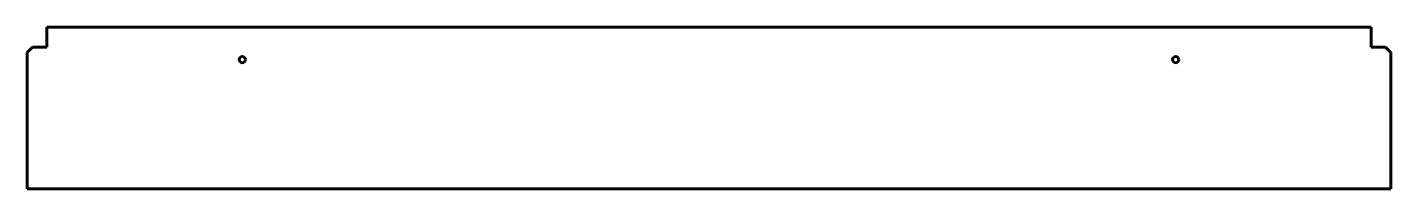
# Model space of a CAD drawing. Header units: millimetres. Extents: x -211 to 550, y 144 to 234.
import ezdxf

# ---------------------------------------------------------------- set-up
doc = ezdxf.new("R2010")
doc.units = ezdxf.units.MM
for name, pattern in [('K5LT32768', [0]), ('K5LT32769', [0]), ('K5LT32770', [0])]:
    doc.linetypes.add(name, pattern=pattern)
doc.layers.add('Системный слой', color=7, linetype='Continuous')

msp = doc.modelspace()

# ---------------------------------------------------------------- linework, layer by layer
at = {"color": 18, "linetype": 'K5LT32769', "lineweight": 60, "true_color": 0x000000}
for p, q in [((-199.81, 223.24), (-199.81, 234.24)), ((-207.81, 223.24), (-210.81, 220.24)), ((-199.81, 223.24), (-207.81, 223.24))]:
    msp.add_line(p, q, dxfattribs=at)
at = {"color": 5, "linetype": 'K5LT32768', "lineweight": 60, "true_color": 0x0000ff}
for p, q in [((539.19, 234.24), (539.19, 223.24)), ((547.19, 223.24), (550.19, 220.24))]:
    msp.add_line(p, q, dxfattribs=at)
at = {"color": 18, "linetype": 'K5LT32769', "lineweight": 60, "true_color": 0x000000}
msp.add_circle((-90.81, 216.24), 1.75, dxfattribs=at)
at = {"color": 5, "linetype": 'K5LT32768', "lineweight": 60, "true_color": 0x0000ff}
msp.add_circle((430.19, 216.24), 1.75, dxfattribs=at)
at = {"layer": 'Системный слой', "color": 3, "linetype": 'K5LT32770', "lineweight": 60, "true_color": 0x00ff00}
for p, q in [((-199.81, 234.24), (539.19, 234.24)), ((-210.81, 144.24), (550.19, 144.24))]:
    msp.add_line(p, q, dxfattribs=at)
at = {"layer": 'Системный слой', "color": 5, "linetype": 'K5LT32768', "lineweight": 60, "true_color": 0x0000ff}
for p, q in [((539.19, 223.24), (547.19, 223.24)), ((550.19, 144.24), (550.19, 220.24))]:
    msp.add_line(p, q, dxfattribs=at)
at = {"layer": 'Системный слой', "color": 18, "linetype": 'K5LT32769', "lineweight": 60, "true_color": 0x000000}
msp.add_line((-210.81, 220.24), (-210.81, 144.24), dxfattribs=at)

doc.saveas('drawing.dxf')
